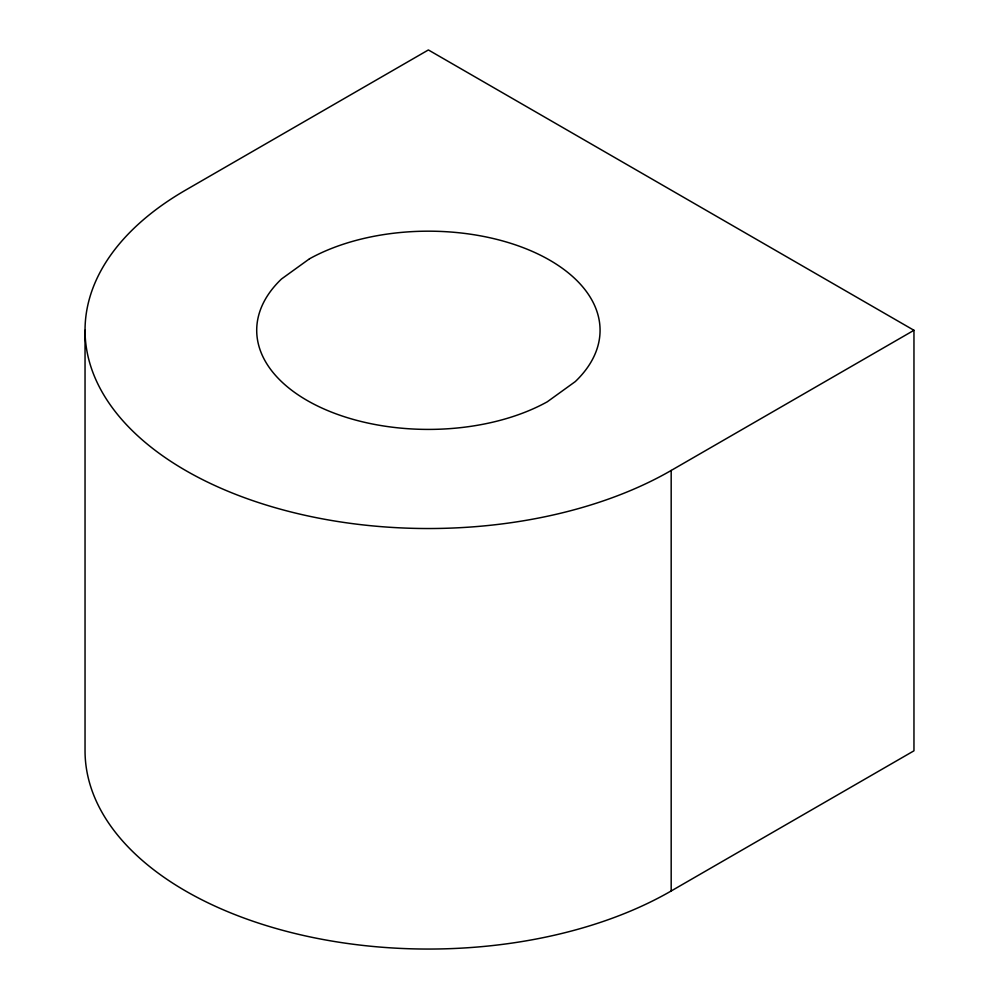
<?xml version="1.0" encoding="UTF-8"?>
<svg xmlns="http://www.w3.org/2000/svg" width="999" height="999" viewBox="0 0 999 999"><rect width="100%" height="100%" fill="white"/><g stroke="black" fill="none" stroke-linecap="round" stroke-linejoin="round"><path stroke-width="1.5" d="M913.96 330.294L428.384 49.95L185.602 190.122A343.356 198.239 0 0 0 185.602 470.467A343.356 198.239 0 0 0 671.178 470.467L913.96 330.294L913.96 750.811L671.178 890.983A343.356 198.239 0 0 1 296.99 933.965A343.356 198.239 0 0 1 85.04 750.811L85.04 330.294M671.178 470.467L671.178 890.983M309.503 258.791L281.493 278.996A171.678 99.113 0 0 0 321.116 407.679A171.678 99.113 0 0 0 547.277 401.798L575.274 381.593A171.678 99.113 0 0 0 535.664 252.909A171.678 99.113 0 0 0 309.503 258.791"/></g></svg>
